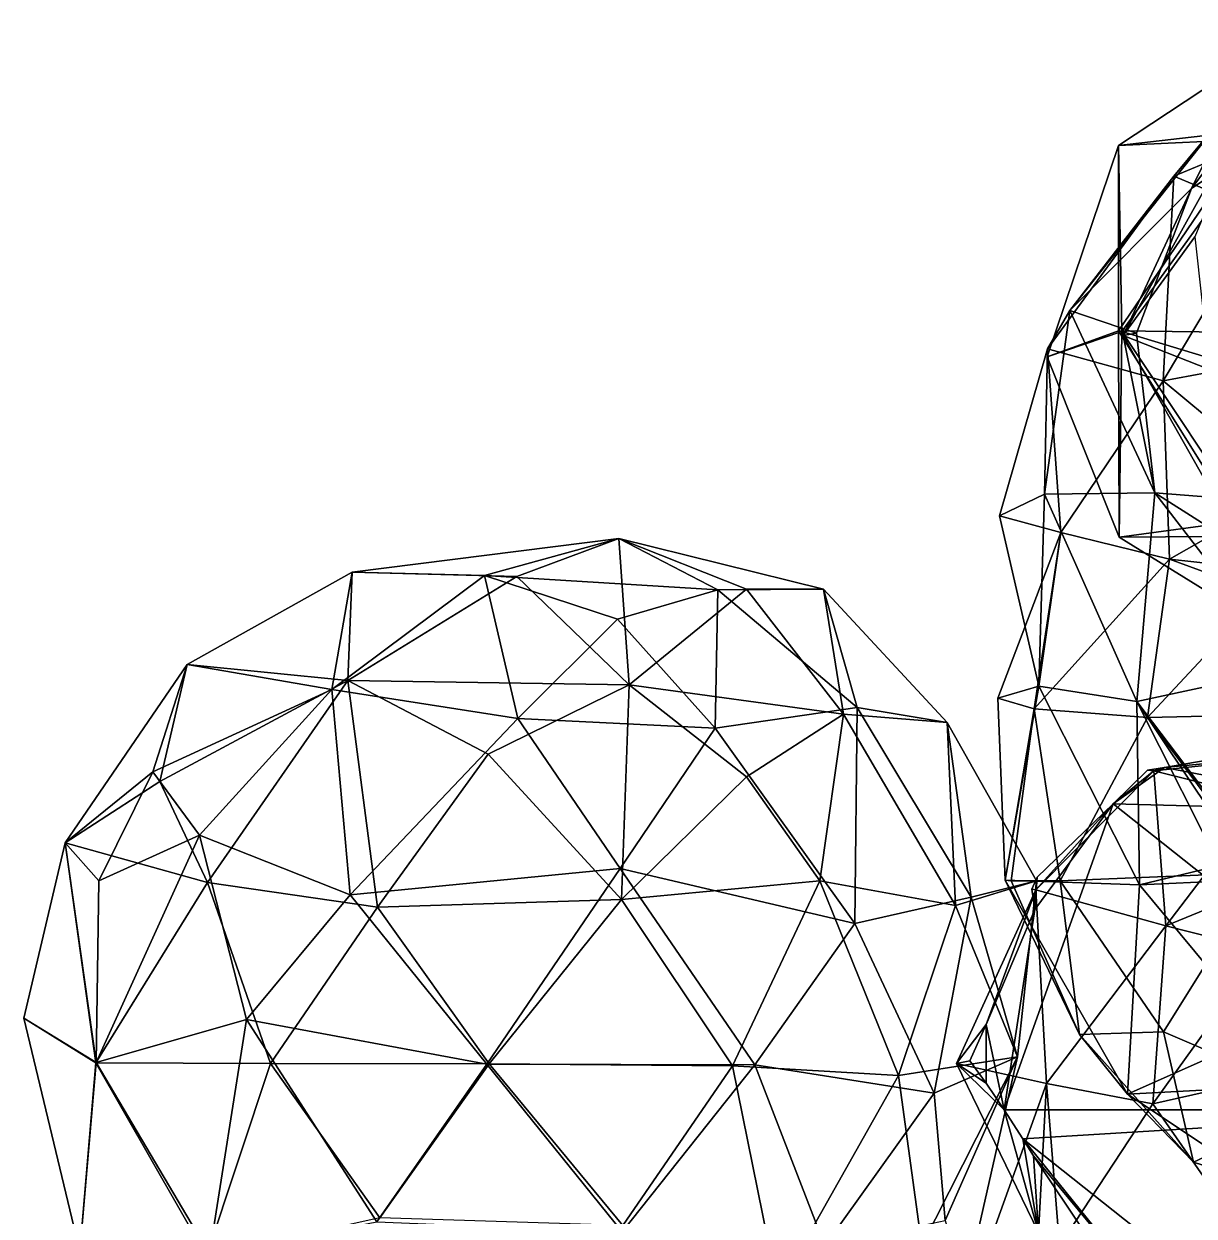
# Model space of a CAD drawing. Extents: x 290034 to 295698, y 4553723 to 4561693.
# Drawn here: x 293176.1 to 293290.3, y 4558624.7 to 4558741.1 of the extents above; entities that cross this region are included whole.
import ezdxf

# ---------------------------------------------------------------- set-up
doc = ezdxf.new("R2010")
doc.units = 0
doc.layers.add('Au_ppm_Pref_-_0_2', color=7, linetype='CONTINUOUS')

msp = doc.modelspace()

# ---------------------------------------------------------------- linework, layer by layer
at = {"layer": 'Au_ppm_Pref_-_0_2'}
for points in [[(293296.79, 4558729.87, 1870.06), (293300.88, 4558741.11, 1876.83), (293282.92, 4558729.22, 1876.81)], [(293296.25, 4558730.77, 1883.18), (293282.92, 4558729.22, 1876.81), (293300.88, 4558741.11, 1876.83)], [(293290.04, 4558725.05, 1839.86), (293294.04, 4558733.13, 1835.32), (293307.18, 4558736.57, 1842.65)], [(293290.04, 4558725.05, 1839.86), (293307.18, 4558736.57, 1842.65), (293295.08, 4558731.69, 1847.03)], [(293305.85, 4558733.52, 1827.7), (293294.04, 4558733.13, 1835.32), (293288.32, 4558726.24, 1830.52)], [(293297.02, 4558722.59, 1825.42), (293305.85, 4558733.52, 1827.7), (293288.32, 4558726.24, 1830.52)], [(293290.04, 4558725.05, 1839.86), (293278.15, 4558713.12, 1836.16), (293294.04, 4558733.13, 1835.32)], [(293294.04, 4558733.13, 1835.32), (293278.15, 4558713.12, 1836.16), (293288.32, 4558726.24, 1830.52)], [(293290.37, 4558720.33, 1853.07), (293283.36, 4558710.7, 1846.86), (293295.08, 4558731.69, 1847.03)], [(293283.36, 4558710.7, 1846.86), (293290.04, 4558725.05, 1839.86), (293295.08, 4558731.69, 1847.03)], [(293301.24, 4558710.92, 1886.71), (293282.9, 4558711.13, 1883.4), (293296.25, 4558730.77, 1883.18)], [(293296.25, 4558730.77, 1883.18), (293282.9, 4558711.13, 1883.4), (293282.92, 4558729.22, 1876.81)], [(293283.24, 4558711.09, 1870.59), (293296.79, 4558729.87, 1870.06), (293282.92, 4558729.22, 1876.81)], [(293298.34, 4558706.48, 1867.05), (293296.79, 4558729.87, 1870.06), (293283.24, 4558711.09, 1870.59)], [(293283.24, 4558711.09, 1870.59), (293282.92, 4558729.22, 1876.81), (293275.96, 4558708.61, 1877.65)], [(293282.9, 4558711.13, 1883.4), (293275.96, 4558708.61, 1877.65), (293282.92, 4558729.22, 1876.81)], [(293278.15, 4558713.12, 1836.16), (293275.97, 4558709.38, 1830.08), (293288.32, 4558726.24, 1830.52)], [(293287.27, 4558706.25, 1824.48), (293288.32, 4558726.24, 1830.52), (293275.97, 4558709.38, 1830.08)], [(293287.27, 4558706.25, 1824.48), (293297.02, 4558722.59, 1825.42), (293288.32, 4558726.24, 1830.52)], [(293290.04, 4558725.05, 1839.86), (293284.65, 4558710.92, 1841.19), (293278.15, 4558713.12, 1836.16)], [(293290.04, 4558725.05, 1839.86), (293283.36, 4558710.7, 1846.86), (293284.65, 4558710.92, 1841.19)], [(293308.24, 4558710.18, 1824.62), (293297.02, 4558722.59, 1825.42), (293287.27, 4558706.25, 1824.48)], [(293290.37, 4558720.33, 1853.07), (293291.78, 4558707.37, 1854.24), (293283.36, 4558710.7, 1846.86)], [(293286.44, 4558695.33, 1841.06), (293275.7, 4558695.2, 1834.79), (293278.15, 4558713.12, 1836.16)], [(293278.15, 4558713.12, 1836.16), (293275.7, 4558695.2, 1834.79), (293275.97, 4558709.38, 1830.08)], [(293278.15, 4558713.12, 1836.16), (293284.65, 4558710.92, 1841.19), (293286.44, 4558695.33, 1841.06)], [(293282.9, 4558711.13, 1883.4), (293282.97, 4558690.99, 1876.81), (293275.96, 4558708.61, 1877.65)], [(293282.97, 4558690.99, 1876.81), (293283.24, 4558711.09, 1870.59), (293275.96, 4558708.61, 1877.65)], [(293301.24, 4558710.92, 1886.71), (293294.52, 4558692.58, 1884.12), (293282.9, 4558711.13, 1883.4)], [(293294.52, 4558692.58, 1884.12), (293282.97, 4558690.99, 1876.81), (293282.9, 4558711.13, 1883.4)], [(293296.52, 4558691.09, 1870.56), (293283.24, 4558711.09, 1870.59), (293282.97, 4558690.99, 1876.81)], [(293296.52, 4558691.09, 1870.56), (293298.34, 4558706.48, 1867.05), (293283.24, 4558711.09, 1870.59)], [(293284.65, 4558710.92, 1841.19), (293283.36, 4558710.7, 1846.86), (293286.44, 4558695.33, 1841.06)], [(293291.78, 4558707.37, 1854.24), (293295.2, 4558689.77, 1847.29), (293283.36, 4558710.7, 1846.86)], [(293295.2, 4558689.77, 1847.29), (293286.44, 4558695.33, 1841.06), (293283.36, 4558710.7, 1846.86)], [(293308.24, 4558710.18, 1824.62), (293287.27, 4558706.25, 1824.48), (293299.93, 4558695.72, 1821.13)], [(293275.7, 4558695.2, 1834.79), (293271.29, 4558693.1, 1829.31), (293275.97, 4558709.38, 1830.08)], [(293275.97, 4558709.38, 1830.08), (293271.29, 4558693.1, 1829.31), (293277.28, 4558691.46, 1823.9)], [(293275.97, 4558709.38, 1830.08), (293277.28, 4558691.46, 1823.9), (293287.27, 4558706.25, 1824.48)], [(293287.27, 4558706.25, 1824.48), (293277.28, 4558691.46, 1823.9), (293287.88, 4558688.87, 1819.04)], [(293287.27, 4558706.25, 1824.48), (293287.88, 4558688.87, 1819.04), (293299.93, 4558695.72, 1821.13)], [(293275.7, 4558695.2, 1834.79), (293275.13, 4558676.45, 1828.91), (293271.29, 4558693.1, 1829.31)], [(293275.7, 4558695.2, 1834.79), (293284.71, 4558674.98, 1835.24), (293275.13, 4558676.45, 1828.91)], [(293286.44, 4558695.33, 1841.06), (293284.71, 4558674.98, 1835.24), (293275.7, 4558695.2, 1834.79)], [(293286.44, 4558695.33, 1841.06), (293299.64, 4558678.2, 1838.98), (293284.71, 4558674.98, 1835.24)], [(293309.6, 4558693.52, 1841.2), (293286.44, 4558695.33, 1841.06), (293295.2, 4558689.77, 1847.29)], [(293309.6, 4558693.52, 1841.2), (293299.64, 4558678.2, 1838.98), (293286.44, 4558695.33, 1841.06)], [(293306.87, 4558686.77, 1818.25), (293299.93, 4558695.72, 1821.13), (293287.88, 4558688.87, 1819.04)], [(293271.29, 4558693.1, 1829.31), (293275.13, 4558676.45, 1828.91), (293277.28, 4558691.46, 1823.9)], [(293294.52, 4558692.58, 1884.12), (293298.32, 4558681.5, 1878.29), (293282.97, 4558690.99, 1876.81)], [(293275.13, 4558676.45, 1828.91), (293271.14, 4558675.29, 1823.37), (293277.28, 4558691.46, 1823.9)], [(293277.28, 4558691.46, 1823.9), (293271.14, 4558675.29, 1823.37), (293274.69, 4558674.25, 1817.76)], [(293277.28, 4558691.46, 1823.9), (293274.69, 4558674.25, 1817.76), (293287.88, 4558688.87, 1819.04)], [(293224.21, 4558687.17, 1763.32), (293208.16, 4558687.6, 1758.11), (293234.16, 4558690.87, 1758.07)], [(293234.16, 4558690.87, 1758.07), (293208.16, 4558687.6, 1758.11), (293221.06, 4558687.27, 1752.47)], [(293221.06, 4558687.27, 1752.47), (293243.81, 4558685.87, 1753.19), (293234.16, 4558690.87, 1758.07)], [(293235.16, 4558676.59, 1765.88), (293224.21, 4558687.17, 1763.32), (293234.16, 4558690.87, 1758.07)], [(293246.62, 4558685.92, 1761.58), (293235.16, 4558676.59, 1765.88), (293234.16, 4558690.87, 1758.07)], [(293234.16, 4558690.87, 1758.07), (293254.14, 4558685.92, 1758.04), (293246.62, 4558685.92, 1761.58)], [(293254.14, 4558685.92, 1758.04), (293234.16, 4558690.87, 1758.07), (293243.81, 4558685.87, 1753.19)], [(293298.32, 4558681.5, 1878.29), (293296.52, 4558691.09, 1870.56), (293282.97, 4558690.99, 1876.81)], [(293285.74, 4558673.41, 1812.74), (293287.88, 4558688.87, 1819.04), (293274.69, 4558674.25, 1817.76)], [(293285.74, 4558673.41, 1812.74), (293297.02, 4558685.51, 1814.02), (293287.88, 4558688.87, 1819.04)], [(293306.87, 4558686.77, 1818.25), (293287.88, 4558688.87, 1819.04), (293297.02, 4558685.51, 1814.02)], [(293207.73, 4558677.02, 1764.99), (293192.06, 4558678.57, 1757.99), (293208.16, 4558687.6, 1758.11)], [(293208.16, 4558687.6, 1758.11), (293192.06, 4558678.57, 1757.99), (293206.16, 4558676.13, 1750.52)], [(293208.16, 4558687.6, 1758.11), (293206.16, 4558676.13, 1750.52), (293221.06, 4558687.27, 1752.47)], [(293206.16, 4558676.13, 1750.52), (293224.32, 4558673.31, 1748.18), (293221.06, 4558687.27, 1752.47)], [(293224.21, 4558687.17, 1763.32), (293207.73, 4558677.02, 1764.99), (293208.16, 4558687.6, 1758.11)], [(293235.16, 4558676.59, 1765.88), (293207.73, 4558677.02, 1764.99), (293224.21, 4558687.17, 1763.32)], [(293224.32, 4558673.31, 1748.18), (293234.03, 4558683, 1749.53), (293221.06, 4558687.27, 1752.47)], [(293243.81, 4558685.87, 1753.19), (293221.06, 4558687.27, 1752.47), (293234.03, 4558683, 1749.53)], [(293243.58, 4558672.37, 1748.57), (293243.81, 4558685.87, 1753.19), (293234.03, 4558683, 1749.53)], [(293256.08, 4558673.73, 1763.41), (293235.16, 4558676.59, 1765.88), (293246.62, 4558685.92, 1761.58)], [(293243.58, 4558672.37, 1748.57), (293257.42, 4558674.38, 1752.45), (293243.81, 4558685.87, 1753.19)], [(293254.14, 4558685.92, 1758.04), (293243.81, 4558685.87, 1753.19), (293257.42, 4558674.38, 1752.45)], [(293256.08, 4558673.73, 1763.41), (293246.62, 4558685.92, 1761.58), (293254.14, 4558685.92, 1758.04)], [(293256.08, 4558673.73, 1763.41), (293254.14, 4558685.92, 1758.04), (293266.19, 4558672.93, 1758.04)], [(293266.19, 4558672.93, 1758.04), (293254.14, 4558685.92, 1758.04), (293257.42, 4558674.38, 1752.45)], [(293285.74, 4558673.41, 1812.74), (293308.52, 4558673.93, 1812.46), (293297.02, 4558685.51, 1814.02)], [(293243.58, 4558672.37, 1748.57), (293234.03, 4558683, 1749.53), (293224.32, 4558673.31, 1748.18)], [(293180.16, 4558661.16, 1758), (293192.06, 4558678.57, 1757.99), (293189.38, 4558667.15, 1763.98)], [(293180.16, 4558661.16, 1758), (293188.7, 4558668.11, 1752.1), (293192.06, 4558678.57, 1757.99)], [(293188.7, 4558668.11, 1752.1), (293206.16, 4558676.13, 1750.52), (293192.06, 4558678.57, 1757.99)], [(293189.38, 4558667.15, 1763.98), (293192.06, 4558678.57, 1757.99), (293207.73, 4558677.02, 1764.99)], [(293299.64, 4558678.2, 1838.98), (293297.02, 4558658.69, 1835.66), (293284.71, 4558674.98, 1835.24)], [(293194.06, 4558657.3, 1766.07), (293189.38, 4558667.15, 1763.98), (293207.73, 4558677.02, 1764.99)], [(293210.63, 4558654.9, 1768.21), (293194.06, 4558657.3, 1766.07), (293207.73, 4558677.02, 1764.99)], [(293221.43, 4558669.82, 1768.1), (293210.63, 4558654.9, 1768.21), (293207.73, 4558677.02, 1764.99)], [(293221.43, 4558669.82, 1768.1), (293207.73, 4558677.02, 1764.99), (293235.16, 4558676.59, 1765.88)], [(293234.42, 4558655.65, 1768.03), (293221.43, 4558669.82, 1768.1), (293235.16, 4558676.59, 1765.88)], [(293246.62, 4558667.61, 1767.36), (293234.42, 4558655.65, 1768.03), (293235.16, 4558676.59, 1765.88)], [(293256.08, 4558673.73, 1763.41), (293246.62, 4558667.61, 1767.36), (293235.16, 4558676.59, 1765.88)], [(293275.13, 4558676.45, 1828.91), (293271.84, 4558657.52, 1823.38), (293271.14, 4558675.29, 1823.37)], [(293284.96, 4558657.08, 1828.55), (293271.84, 4558657.52, 1823.38), (293275.13, 4558676.45, 1828.91)], [(293284.71, 4558674.98, 1835.24), (293284.96, 4558657.08, 1828.55), (293275.13, 4558676.45, 1828.91)], [(293188.7, 4558668.11, 1752.1), (293193.25, 4558661.91, 1749.22), (293206.16, 4558676.13, 1750.52)], [(293207.95, 4558656.1, 1747.95), (293206.16, 4558676.13, 1750.52), (293193.25, 4558661.91, 1749.22)], [(293207.95, 4558656.1, 1747.95), (293224.32, 4558673.31, 1748.18), (293206.16, 4558676.13, 1750.52)], [(293274.69, 4558674.25, 1817.76), (293271.14, 4558675.29, 1823.37), (293271.84, 4558657.52, 1823.38)], [(293257.42, 4558674.38, 1752.45), (293243.58, 4558672.37, 1748.57), (293257.18, 4558653.31, 1748.51)], [(293268.54, 4558655.87, 1752.46), (293257.42, 4558674.38, 1752.45), (293257.18, 4558653.31, 1748.51)], [(293266.19, 4558672.93, 1758.04), (293257.42, 4558674.38, 1752.45), (293268.54, 4558655.87, 1752.46)], [(293274.69, 4558674.25, 1817.76), (293271.84, 4558657.52, 1823.38), (293272.43, 4558657.47, 1817.43)], [(293277.23, 4558657.47, 1814.04), (293274.69, 4558674.25, 1817.76), (293272.43, 4558657.47, 1817.43)], [(293285.74, 4558673.41, 1812.74), (293274.69, 4558674.25, 1817.76), (293277.23, 4558657.47, 1814.04)], [(293284.71, 4558674.98, 1835.24), (293297.02, 4558658.69, 1835.66), (293296.81, 4558656.86, 1835.21)], [(293284.71, 4558674.98, 1835.24), (293293.5, 4558657.47, 1833.59), (293284.96, 4558657.08, 1828.55)], [(293284.71, 4558674.98, 1835.24), (293296.81, 4558656.86, 1835.21), (293293.5, 4558657.47, 1833.59)], [(293285.74, 4558673.41, 1812.74), (293297.03, 4558658.29, 1811.17), (293308.52, 4558673.93, 1812.46)], [(293234.3, 4558658.68, 1748.02), (293224.32, 4558673.31, 1748.18), (293207.95, 4558656.1, 1747.95)], [(293243.58, 4558672.37, 1748.57), (293224.32, 4558673.31, 1748.18), (293234.3, 4558658.68, 1748.02)], [(293256.08, 4558673.73, 1763.41), (293253.77, 4558657.47, 1767.35), (293246.62, 4558667.61, 1767.36)], [(293256.08, 4558673.73, 1763.41), (293267.02, 4558655.06, 1763.5), (293253.77, 4558657.47, 1767.35)], [(293267.02, 4558655.06, 1763.5), (293256.08, 4558673.73, 1763.41), (293266.19, 4558672.93, 1758.04)], [(293267.02, 4558655.06, 1763.5), (293266.19, 4558672.93, 1758.04), (293274.92, 4558657.47, 1758.04)], [(293274.92, 4558657.47, 1758.04), (293266.19, 4558672.93, 1758.04), (293268.54, 4558655.87, 1752.46)], [(293277.23, 4558657.47, 1814.04), (293297.03, 4558658.29, 1811.17), (293285.74, 4558673.41, 1812.74)], [(293243.58, 4558672.37, 1748.57), (293234.3, 4558658.68, 1748.02), (293257.18, 4558653.31, 1748.51)], [(293308.59, 4558670.55, 1907.21), (293287.41, 4558668.54, 1908.41), (293286.36, 4558668.2, 1907.97)], [(293308.59, 4558670.55, 1907.21), (293286.36, 4558668.2, 1907.97), (293297.02, 4558665.54, 1903.83)], [(293309.4, 4558664.26, 1910.79), (293287.41, 4558668.54, 1908.41), (293302.15, 4558671.06, 1909.82)], [(293308.59, 4558670.55, 1907.21), (293302.15, 4558671.06, 1909.82), (293287.41, 4558668.54, 1908.41)], [(293234.42, 4558655.65, 1768.03), (293210.63, 4558654.9, 1768.21), (293221.43, 4558669.82, 1768.1)], [(293183.44, 4558657.47, 1752.1), (293188.7, 4558668.11, 1752.1), (293180.16, 4558661.16, 1758)], [(293183.44, 4558657.47, 1752.1), (293193.25, 4558661.91, 1749.22), (293188.7, 4558668.11, 1752.1)], [(293286.36, 4558668.2, 1907.97), (293282.38, 4558664.97, 1908.02), (293274.86, 4558656.57, 1907.07)], [(293287.52, 4558653.06, 1902.09), (293286.36, 4558668.2, 1907.97), (293274.86, 4558656.57, 1907.07)], [(293285.73, 4558668.27, 1908.24), (293287.41, 4558668.54, 1908.41), (293282.38, 4558664.97, 1908.02)], [(293282.38, 4558664.97, 1908.02), (293287.41, 4558668.54, 1908.41), (293309.4, 4558664.26, 1910.79)], [(293286.36, 4558668.2, 1907.97), (293285.73, 4558668.27, 1908.24), (293282.38, 4558664.97, 1908.02)], [(293286.36, 4558668.2, 1907.97), (293287.41, 4558668.54, 1908.41), (293285.73, 4558668.27, 1908.24)], [(293297.02, 4558665.54, 1903.83), (293286.36, 4558668.2, 1907.97), (293287.52, 4558653.06, 1902.09)], [(293194.06, 4558657.3, 1766.07), (293180.16, 4558661.16, 1758), (293189.38, 4558667.15, 1763.98)], [(293253.77, 4558657.47, 1767.35), (293234.42, 4558655.65, 1768.03), (293246.62, 4558667.61, 1767.36)], [(293274.75, 4558654.68, 1907.69), (293282.38, 4558664.97, 1908.02), (293271.77, 4558635.12, 1908.18)], [(293320, 4558635.12, 1912.86), (293271.77, 4558635.12, 1908.18), (293282.38, 4558664.97, 1908.02)], [(293282.38, 4558664.97, 1908.02), (293274.75, 4558654.68, 1907.69), (293274.96, 4558657.82, 1907.59)], [(293274.86, 4558656.57, 1907.07), (293282.38, 4558664.97, 1908.02), (293274.96, 4558657.82, 1907.59)], [(293282.38, 4558664.97, 1908.02), (293309.4, 4558664.26, 1910.79), (293320, 4558635.12, 1912.86)], [(293287.52, 4558653.06, 1902.09), (293307.26, 4558661.16, 1900.33), (293297.02, 4558665.54, 1903.83)], [(293293.5, 4558657.47, 1833.59), (293309.01, 4558662.88, 1829.21), (293284.96, 4558657.08, 1828.55)], [(293309.01, 4558662.88, 1829.21), (293297.02, 4558642.52, 1828.36), (293284.96, 4558657.08, 1828.55)], [(293176.13, 4558644.05, 1758.04), (293180.16, 4558661.16, 1758), (293183.14, 4558639.69, 1764.05)], [(293176.13, 4558644.05, 1758.04), (293183.17, 4558639.73, 1752.01), (293180.16, 4558661.16, 1758)], [(293183.17, 4558639.73, 1752.01), (293183.44, 4558657.47, 1752.1), (293180.16, 4558661.16, 1758)], [(293183.14, 4558639.69, 1764.05), (293180.16, 4558661.16, 1758), (293194.06, 4558657.3, 1766.07)], [(293197.86, 4558643.93, 1748.36), (293193.25, 4558661.91, 1749.22), (293183.17, 4558639.73, 1752.01)], [(293183.44, 4558657.47, 1752.1), (293183.17, 4558639.73, 1752.01), (293193.25, 4558661.91, 1749.22)], [(293207.95, 4558656.1, 1747.95), (293193.25, 4558661.91, 1749.22), (293197.86, 4558643.93, 1748.36)], [(293287.52, 4558653.06, 1902.09), (293297.02, 4558650.66, 1896.91), (293307.26, 4558661.16, 1900.33)], [(293234.3, 4558658.68, 1748.02), (293207.95, 4558656.1, 1747.95), (293221.3, 4558639.58, 1748.93)], [(293247.45, 4558639.52, 1748.21), (293234.3, 4558658.68, 1748.02), (293221.3, 4558639.58, 1748.93)], [(293247.45, 4558639.52, 1748.21), (293257.18, 4558653.31, 1748.51), (293234.3, 4558658.68, 1748.02)], [(293274.96, 4558657.82, 1907.59), (293274.75, 4558654.68, 1907.69), (293274.45, 4558656.66, 1907.58)], [(293274.86, 4558656.57, 1907.07), (293274.96, 4558657.82, 1907.59), (293274.45, 4558656.66, 1907.58)], [(293287.29, 4558642.73, 1813.87), (293297.03, 4558658.29, 1811.17), (293277.23, 4558657.47, 1814.04)], [(293303.01, 4558635.98, 1816.13), (293297.03, 4558658.29, 1811.17), (293287.29, 4558642.73, 1813.87)], [(293194.06, 4558657.3, 1766.07), (293200.19, 4558639.65, 1768.05), (293183.14, 4558639.69, 1764.05)], [(293200.19, 4558639.65, 1768.05), (293194.06, 4558657.3, 1766.07), (293210.63, 4558654.9, 1768.21)], [(293245.24, 4558639.4, 1767.61), (293234.42, 4558655.65, 1768.03), (293253.77, 4558657.47, 1767.35)], [(293245.24, 4558639.4, 1767.61), (293253.77, 4558657.47, 1767.35), (293261.46, 4558638.47, 1765.45)], [(293261.46, 4558638.47, 1765.45), (293253.77, 4558657.47, 1767.35), (293267.02, 4558655.06, 1763.5)], [(293267.02, 4558655.06, 1763.5), (293274.92, 4558657.47, 1758.04), (293273.07, 4558640.3, 1757.93)], [(293267.12, 4558639.65, 1906.52), (293274.86, 4558656.57, 1907.07), (293270, 4558643.45, 1907.68)], [(293275.87, 4558637.67, 1901.02), (293274.86, 4558656.57, 1907.07), (293267.12, 4558639.65, 1906.52)], [(293274.92, 4558657.47, 1758.04), (293268.54, 4558655.87, 1752.46), (293273.07, 4558640.3, 1757.93)], [(293270, 4558643.45, 1907.68), (293274.86, 4558656.57, 1907.07), (293274.75, 4558654.68, 1907.69)], [(293284.96, 4558657.08, 1828.55), (293283.79, 4558636.64, 1823.4), (293271.84, 4558657.52, 1823.38)], [(293271.84, 4558657.52, 1823.38), (293283.79, 4558636.64, 1823.4), (293279.11, 4558642.46, 1817.43)], [(293272.43, 4558657.47, 1817.43), (293271.84, 4558657.52, 1823.38), (293279.11, 4558642.46, 1817.43)], [(293277.23, 4558657.47, 1814.04), (293272.43, 4558657.47, 1817.43), (293279.11, 4558642.46, 1817.43)], [(293274.86, 4558656.57, 1907.07), (293274.45, 4558656.66, 1907.58), (293274.75, 4558654.68, 1907.69)], [(293287.52, 4558653.06, 1902.09), (293274.86, 4558656.57, 1907.07), (293275.87, 4558637.67, 1901.02)], [(293287.29, 4558642.73, 1813.87), (293277.23, 4558657.47, 1814.04), (293279.11, 4558642.46, 1817.43)], [(293284.96, 4558657.08, 1828.55), (293297.02, 4558642.52, 1828.36), (293283.79, 4558636.64, 1823.4)], [(293221.3, 4558639.58, 1748.93), (293207.95, 4558656.1, 1747.95), (293197.86, 4558643.93, 1748.36)], [(293234.42, 4558655.65, 1768.03), (293221.51, 4558639.59, 1768.09), (293210.63, 4558654.9, 1768.21)], [(293245.24, 4558639.4, 1767.61), (293221.51, 4558639.59, 1768.09), (293234.42, 4558655.65, 1768.03)], [(293268.54, 4558655.87, 1752.46), (293257.18, 4558653.31, 1748.51), (293264.93, 4558636.74, 1750.22)], [(293264.93, 4558636.74, 1750.22), (293273.07, 4558640.3, 1757.93), (293268.54, 4558655.87, 1752.46)], [(293200.19, 4558639.65, 1768.05), (293210.63, 4558654.9, 1768.21), (293221.51, 4558639.59, 1768.09)], [(293261.46, 4558638.47, 1765.45), (293267.02, 4558655.06, 1763.5), (293273.07, 4558640.3, 1757.93)], [(293274.75, 4558654.68, 1907.69), (293271.77, 4558635.12, 1908.18), (293270, 4558643.45, 1907.68)], [(293247.45, 4558639.52, 1748.21), (293264.93, 4558636.74, 1750.22), (293257.18, 4558653.31, 1748.51)], [(293287.52, 4558653.06, 1902.09), (293275.87, 4558637.67, 1901.02), (293286.25, 4558635.71, 1896.82)], [(293287.52, 4558653.06, 1902.09), (293286.25, 4558635.71, 1896.82), (293297.02, 4558650.66, 1896.91)], [(293297.02, 4558650.66, 1896.91), (293286.25, 4558635.71, 1896.82), (293306.35, 4558640.22, 1893.4)], [(293181.6, 4558621.3, 1758.08), (293176.13, 4558644.05, 1758.04), (293183.14, 4558639.69, 1764.05)], [(293181.6, 4558621.3, 1758.08), (293183.17, 4558639.73, 1752.01), (293176.13, 4558644.05, 1758.04)], [(293197.86, 4558643.93, 1748.36), (293183.17, 4558639.73, 1752.01), (293194.24, 4558621.02, 1750.54)], [(293210.57, 4558624.18, 1747.77), (293197.86, 4558643.93, 1748.36), (293194.24, 4558621.02, 1750.54)], [(293221.3, 4558639.58, 1748.93), (293197.86, 4558643.93, 1748.36), (293210.57, 4558624.18, 1747.77)], [(293267.12, 4558639.65, 1906.52), (293270, 4558643.45, 1907.68), (293268.42, 4558639.91, 1907.6)], [(293270, 4558637.73, 1907.91), (293268.42, 4558639.91, 1907.6), (293270, 4558643.45, 1907.68)], [(293270, 4558643.45, 1907.68), (293271.77, 4558635.12, 1908.18), (293270, 4558637.73, 1907.91)], [(293287.29, 4558642.73, 1813.87), (293279.11, 4558642.46, 1817.43), (293290.21, 4558630.01, 1817.43)], [(293279.11, 4558642.46, 1817.43), (293283.79, 4558636.64, 1823.4), (293290.21, 4558630.01, 1817.43)], [(293309.8, 4558638.05, 1823.67), (293283.79, 4558636.64, 1823.4), (293297.02, 4558642.52, 1828.36)], [(293287.29, 4558642.73, 1813.87), (293290.21, 4558630.01, 1817.43), (293303.01, 4558635.98, 1816.13)], [(293261.46, 4558638.47, 1765.45), (293273.07, 4558640.3, 1757.93), (293263.73, 4558621.83, 1762.67)], [(293263.73, 4558621.83, 1762.67), (293273.07, 4558640.3, 1757.93), (293267.92, 4558617.57, 1758.04)], [(293266, 4558624.31, 1752.8), (293273.07, 4558640.3, 1757.93), (293264.93, 4558636.74, 1750.22)], [(293266, 4558624.31, 1752.8), (293267.92, 4558617.57, 1758.04), (293273.07, 4558640.3, 1757.93)], [(293286.25, 4558635.71, 1896.82), (293295.79, 4558622, 1894.05), (293306.35, 4558640.22, 1893.4)], [(293181.6, 4558621.3, 1758.08), (293194.24, 4558621.02, 1750.54), (293183.17, 4558639.73, 1752.01)], [(293181.6, 4558621.3, 1758.08), (293183.14, 4558639.69, 1764.05), (293193.94, 4558620.83, 1765.46)], [(293200.19, 4558639.65, 1768.05), (293193.94, 4558620.83, 1765.46), (293183.14, 4558639.69, 1764.05)], [(293200.19, 4558639.65, 1768.05), (293210.84, 4558624.58, 1768.05), (293193.94, 4558620.83, 1765.46)], [(293200.19, 4558639.65, 1768.05), (293221.51, 4558639.59, 1768.09), (293210.84, 4558624.58, 1768.05)], [(293234.49, 4558623.21, 1747.92), (293221.3, 4558639.58, 1748.93), (293210.57, 4558624.18, 1747.77)], [(293234.56, 4558623.82, 1767.75), (293210.84, 4558624.58, 1768.05), (293221.51, 4558639.59, 1768.09)], [(293247.45, 4558639.52, 1748.21), (293221.3, 4558639.58, 1748.93), (293234.49, 4558623.21, 1747.92)], [(293245.24, 4558639.4, 1767.61), (293234.56, 4558623.82, 1767.75), (293221.51, 4558639.59, 1768.09)], [(293247.45, 4558639.52, 1748.21), (293234.49, 4558623.21, 1747.92), (293254.27, 4558621.83, 1748.49)], [(293245.24, 4558639.4, 1767.61), (293249.67, 4558617.58, 1766.83), (293234.56, 4558623.82, 1767.75)], [(293245.24, 4558639.4, 1767.61), (293261.46, 4558638.47, 1765.45), (293249.67, 4558617.58, 1766.83)], [(293247.45, 4558639.52, 1748.21), (293254.27, 4558621.83, 1748.49), (293264.93, 4558636.74, 1750.22)], [(293270, 4558637.73, 1907.91), (293267.12, 4558639.65, 1906.52), (293268.42, 4558639.91, 1907.6)], [(293270, 4558637.73, 1907.91), (293271.77, 4558635.12, 1908.18), (293267.12, 4558639.65, 1906.52)], [(293271.77, 4558635.12, 1908.18), (293275.09, 4558623.13, 1905.86), (293267.12, 4558639.65, 1906.52)], [(293275.87, 4558637.67, 1901.02), (293267.12, 4558639.65, 1906.52), (293275.09, 4558623.13, 1905.86)], [(293263.73, 4558621.83, 1762.67), (293249.67, 4558617.58, 1766.83), (293261.46, 4558638.47, 1765.45)], [(293309.8, 4558638.05, 1823.67), (293297.02, 4558627.81, 1821.38), (293283.79, 4558636.64, 1823.4)], [(293264.93, 4558636.74, 1750.22), (293254.27, 4558621.83, 1748.49), (293266, 4558624.31, 1752.8)], [(293277.15, 4558621.83, 1897.16), (293275.87, 4558637.67, 1901.02), (293270.19, 4558621.83, 1900.58)], [(293270.19, 4558621.83, 1900.58), (293275.87, 4558637.67, 1901.02), (293275.09, 4558623.13, 1905.86)], [(293286.25, 4558635.71, 1896.82), (293275.87, 4558637.67, 1901.02), (293277.15, 4558621.83, 1897.16)], [(293290.21, 4558630.01, 1817.43), (293283.79, 4558636.64, 1823.4), (293297.02, 4558627.81, 1821.38)], [(293286.25, 4558635.71, 1896.82), (293277.15, 4558621.83, 1897.16), (293295.79, 4558622, 1894.05)], [(293297.02, 4558627.81, 1821.38), (293303.01, 4558635.98, 1816.13), (293290.21, 4558630.01, 1817.43)], [(293271.77, 4558635.12, 1908.18), (293320, 4558635.12, 1912.86), (293273.58, 4558632.28, 1908.4)], [(293273.58, 4558632.28, 1908.4), (293275.09, 4558623.13, 1905.86), (293271.77, 4558635.12, 1908.18)], [(293273.58, 4558632.28, 1908.4), (293320, 4558635.12, 1912.86), (293320, 4558595.43, 1913.42)], [(293273.58, 4558632.28, 1908.4), (293286.67, 4558616.06, 1909.86), (293274.63, 4558630.61, 1908.52)], [(293320, 4558595.43, 1913.42), (293286.67, 4558616.06, 1909.86), (293273.58, 4558632.28, 1908.4)], [(293274.63, 4558630.61, 1908.52), (293275.09, 4558623.13, 1905.86), (293273.58, 4558632.28, 1908.4)], [(293274.63, 4558630.61, 1908.52), (293286.67, 4558616.06, 1909.86), (293279.92, 4558622.67, 1909.12)], [(293275.09, 4558623.13, 1905.86), (293274.63, 4558630.61, 1908.52), (293279.92, 4558622.67, 1909.12)]]:
    msp.add_3dface(points, dxfattribs=at)

doc.saveas('drawing.dxf')
